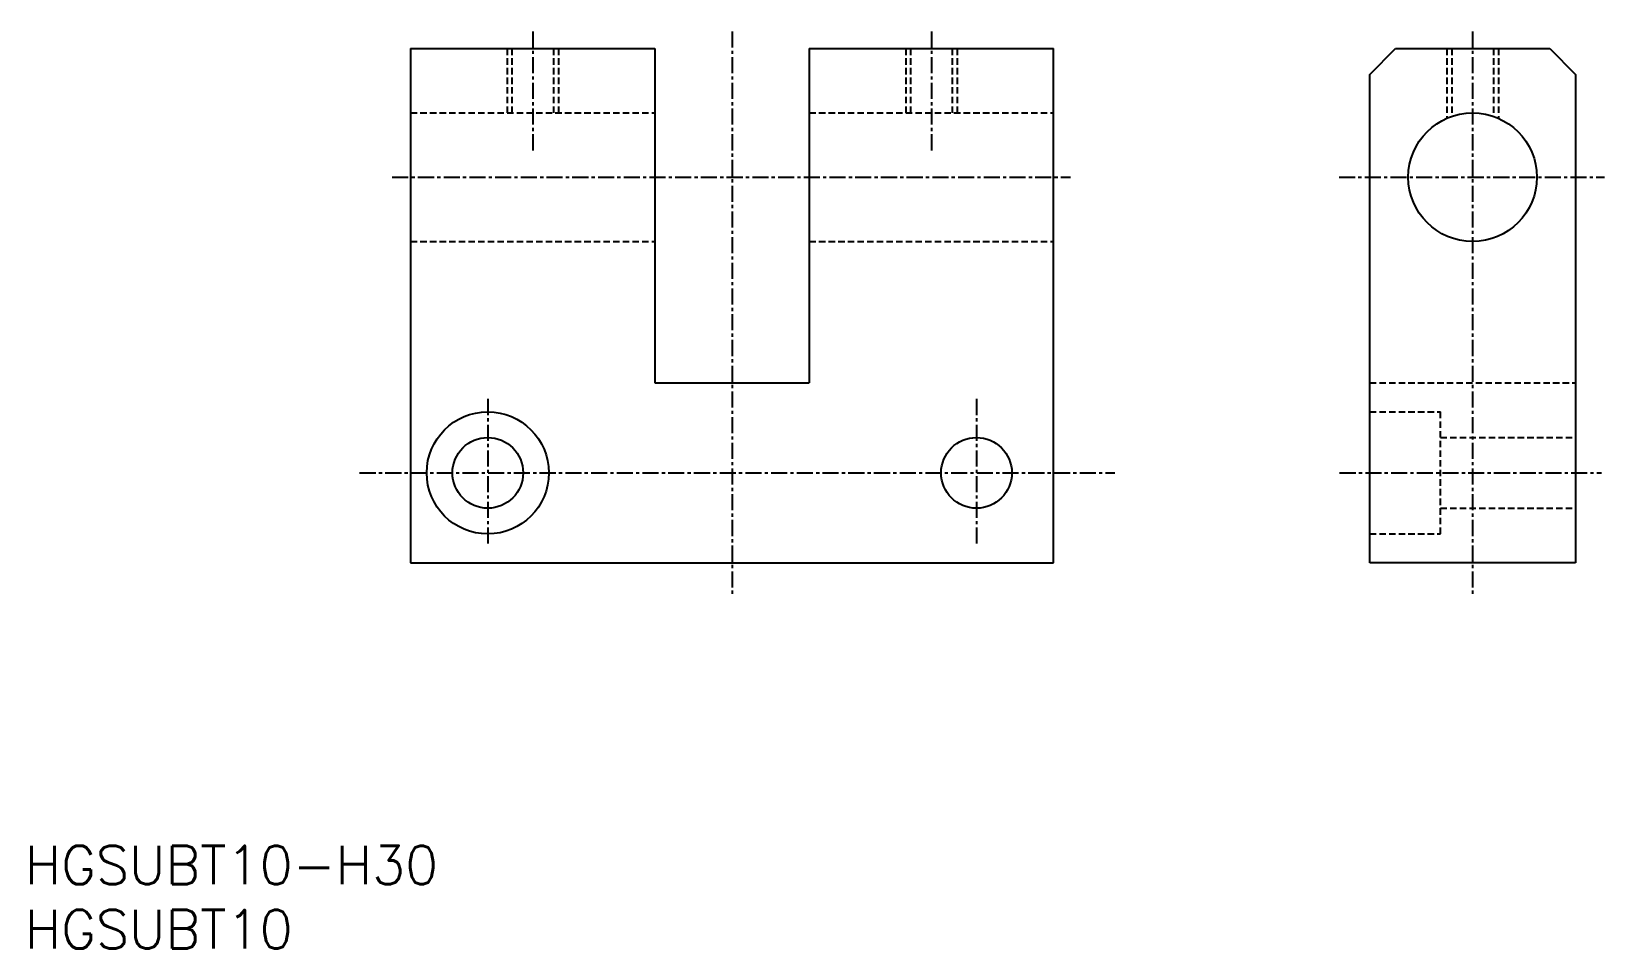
# Model space of a CAD drawing. Extents: x 1 to 123, y 0 to 71.
import ezdxf

# ---------------------------------------------------------------- set-up
doc = ezdxf.new("R2010")
doc.units = 0
doc.linetypes.add('CENTER', pattern=[2, 1.25, -0.25, 0.25, -0.25])
doc.linetypes.add('DASHED', pattern=[0.75, 0.5, -0.25])
doc.layers.get('0').update_dxf_attribs({"linetype": 'CONTINUOUS'})
doc.layers.add('CENTER', color=1, linetype='CENTER')
doc.styles.get("Standard").update_dxf_attribs({"font": 'txt.shx'})

# ---------------------------------------------------------------- blocks, each defined once
blk = doc.blocks.new('*U14')
at = {"color": 7, "linetype": 'CONTINUOUS'}
blk.add_text('HGSUBT10', height=3, dxfattribs=at).set_placement((0, 0))
blk = doc.blocks.new('*U15')
at = {"color": 7, "linetype": 'CONTINUOUS'}
blk.add_text('HGSUBT10-H30', height=3, dxfattribs=at).set_placement((0, 5))

msp = doc.modelspace()

# ---------------------------------------------------------------- linework, layer by layer
at = {"color": 7, "linetype": 'CONTINUOUS'}
for p, q in [((30, 70), (30, 30)), ((30, 70), (49, 70)), ((49, 70), (49, 44)), ((61, 70), (61, 44)), ((61, 70), (80, 70)), ((80, 30), (80, 70)), ((104.58, 68), (106.58, 70)), ((106.58, 70), (118.58, 70)), ((118.58, 70), (120.58, 68)), ((104.58, 30), (104.58, 68)), ((120.58, 68), (120.58, 30)), ((49, 44), (61, 44)), ((30, 30), (80, 30)), ((120.58, 30), (104.58, 30))]:
    msp.add_line(p, q, dxfattribs=at)
at = {"color": 3, "linetype": 'DASHED'}
for p, q in [((37.5, 70), (37.5, 65)), ((37.88, 70), (37.88, 65)), ((41.12, 70), (41.12, 65)), ((41.5, 70), (41.5, 65)), ((68.5, 70), (68.5, 65)), ((68.88, 70), (68.88, 65)), ((72.12, 70), (72.12, 65)), ((72.5, 70), (72.5, 65)), ((110.58, 70), (110.58, 64.58)), ((110.96, 70), (110.96, 64.73)), ((114.2, 70), (114.2, 64.73)), ((114.58, 70), (114.58, 64.58)), ((30, 65), (49, 65)), ((61, 65), (80, 65)), ((30, 55), (49, 55)), ((61, 55), (80, 55)), ((104.58, 44), (120.58, 44)), ((104.58, 41.75), (110.08, 41.75)), ((110.08, 32.25), (110.08, 41.75)), ((110.08, 39.75), (120.58, 39.75)), ((110.08, 34.25), (120.58, 34.25)), ((104.58, 32.25), (110.08, 32.25))]:
    msp.add_line(p, q, dxfattribs=at)
at = {"color": 7, "linetype": 'CONTINUOUS'}
for centre, radius in [((112.58, 60), 5), ((36, 37), 4.75), ((36, 37), 2.75), ((74, 37), 2.75)]:
    msp.add_circle(centre, radius, dxfattribs=at)
at = {"layer": 'CENTER', "color": 1, "linetype": 'CENTER'}
for p, q in [((39.5, 71.34), (39.5, 62)), ((55, 71.34), (55, 27.52)), ((70.5, 71.34), (70.5, 62)), ((112.58, 71.34), (112.58, 27.52)), ((28.57, 60), (81.3, 60)), ((102.19, 60), (122.84, 60)), ((36, 42.75), (36, 31.25)), ((74, 42.75), (74, 31.25)), ((26.03, 37), (84.76, 37)), ((102.24, 37), (122.59, 37))]:
    msp.add_line(p, q, dxfattribs=at)

# ---------------------------------------------------------------- block references
at = {"color": 7, "linetype": 'CONTINUOUS'}
for name in ['*U15', '*U14']:
    msp.add_blockref(name, (0, 0), dxfattribs=at)

doc.saveas('drawing.dxf')
